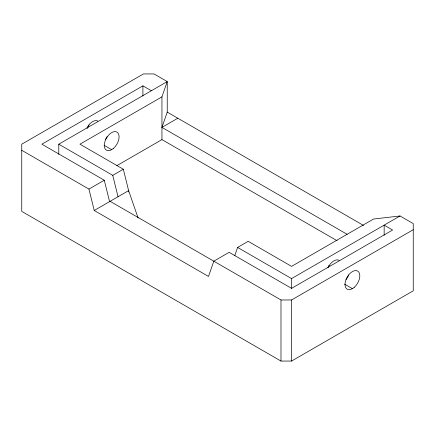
<?xml version="1.0" encoding="UTF-8"?>
<svg xmlns="http://www.w3.org/2000/svg" width="435" height="435" viewBox="0 0 435 435"><rect width="100%" height="100%" fill="white"/><g stroke="black" fill="none" stroke-linecap="round" stroke-linejoin="round"><path stroke-width="0.65" d="M337.125 240.751L161.95 139.613L161.95 96.847L167.241 81.573L154.012 73.939L143.43 73.939L21.75 144.192L21.75 211.394L280.988 361.061L291.57 361.061L413.25 290.808L413.25 223.606L400.026 215.972L373.573 219.028L291.57 266.372L248.184 241.322L237.602 247.433L234.737 255.704M347.119 234.302L161.95 127.395L167.241 112.121L167.241 81.573L58.785 144.192L58.785 154.376M151.369 90.741L142.903 85.853L41.852 144.192L104.28 180.237L109.571 201.617M161.95 96.847L79.948 144.192L123.328 169.237L128.619 190.622L138.096 217.984M161.95 127.395L177.823 118.228M116.846 165.648L161.95 139.613M21.75 150.303L88.941 189.094L104.28 180.237M58.785 144.192L112.747 175.349L123.328 169.237M88.941 189.094L94.232 210.475L128.619 190.622L128.619 191.976M237.602 247.433L291.57 278.59L400.026 215.972M110.104 201.313L280.988 299.971L291.57 299.971L413.25 229.718M167.241 112.121L363.578 225.477M104.047 145.279L111.692 149.689M344.591 284.153L352.41 288.671M94.232 210.475L208.506 276.453L213.797 261.179L229.142 252.322L291.57 288.361L392.615 230.023L384.154 225.134L384.154 235.319M112.747 175.349L118.037 196.729M291.57 278.59L291.57 288.769M291.57 299.971L291.57 361.061M280.988 299.971L280.988 361.061M142.903 85.853L142.903 96.032M86.886 128.08A10.473 6.046 -60 0 1 97.88 121.071M107.102 136.595A10.473 6.046 -60 0 1 105.46 139.434M348.772 274.887A10.473 6.046 -60 0 1 346.059 279.58M327.898 267.862A10.473 6.046 -60 0 1 339.131 260.353M329.067 265.377A10.473 6.046 -60 0 1 328.55 266.34M89.006 124.91A10.473 6.046 -60 0 1 87.256 128.292M113.606 148.292A10.473 6.046 -60 0 0 116.928 132.066A10.473 6.046 -60 0 0 104.536 143.055A10.473 6.046 -60 0 0 113.606 148.292M354.324 287.269A10.473 6.046 -60 0 0 357.646 271.043A10.473 6.046 -60 0 0 345.254 282.032A10.473 6.046 -60 0 0 354.324 287.269"/></g></svg>
